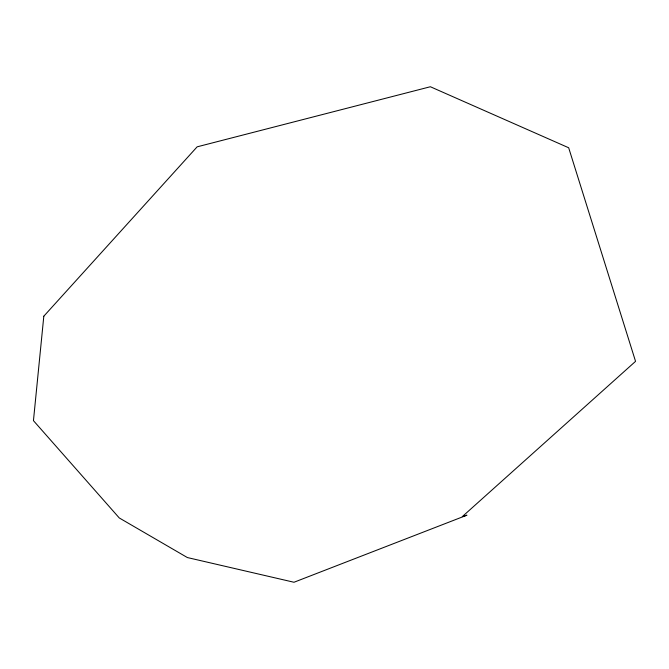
<?xml version="1.0" encoding="UTF-8"?>
<svg xmlns="http://www.w3.org/2000/svg" width="669" height="669" viewBox="0 0 669 669"><rect width="100%" height="100%" fill="white"/><g stroke="black" fill="none" stroke-linecap="round" stroke-linejoin="round"><path stroke-width="1" d="M43.811 316.194L33.45 420.65L119.274 517.957L187.37 557.553L293.984 582.256L466.945 515.18L462.296 516.619L635.55 361.352L568.675 147.765L430.368 86.744L197.138 146.837L43.811 316.194"/></g></svg>
